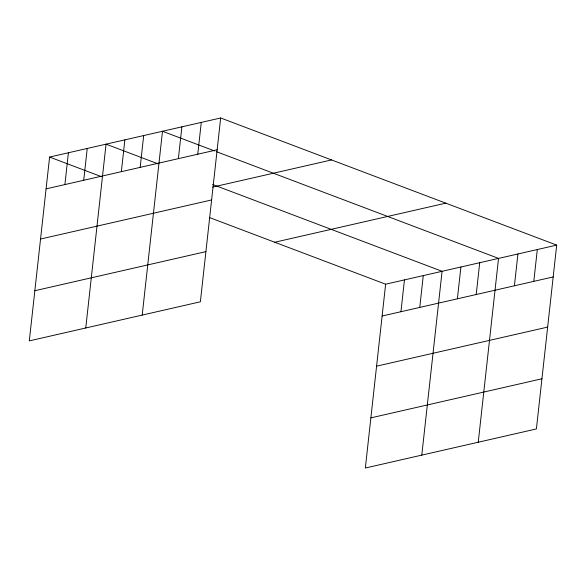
<?xml version="1.0" encoding="UTF-8"?>
<svg xmlns="http://www.w3.org/2000/svg" width="586" height="586" viewBox="0 0 586 586"><rect width="100%" height="100%" fill="white"/><g stroke="black" fill="none" stroke-linecap="round" stroke-linejoin="round"><path stroke-width="0.88" d="M220.666 117.976L49.598 157.063L29.3 340.884L200.368 301.797L220.666 117.976L556.7 245.116L536.402 428.937L365.334 468.024L385.632 284.203L556.7 245.116M64.9 184.575L68.408 152.763M83.717 180.276L87.226 148.463M85.754 327.984L106.044 144.163L158.081 163.853M121.353 171.676L124.862 139.864M140.171 167.376L143.68 135.564M142.208 315.085L162.498 131.264L214.535 150.954M178.378 158.645L181.887 126.832M197.76 154.213L201.276 122.401M400.934 311.715L404.45 279.903M419.752 307.416L423.268 275.603M421.788 455.124L442.086 271.303L212.674 184.509M457.388 298.816L460.904 267.004M476.206 294.516L479.722 262.704M478.242 442.225L498.54 258.404L216.241 151.598M514.413 285.785L517.921 253.98M533.802 281.353L537.311 249.548M46.082 188.875L217.15 149.782M212.659 187.095L331.559 159.934M40.544 239.037L211.612 199.951M34.838 290.722L205.906 251.628M274.739 242.245L445.807 203.159M382.116 316.015L553.191 276.929M376.578 366.177L547.654 327.091M370.872 417.862L541.947 378.776M49.598 157.063L101.627 176.752M209.576 217.589L385.632 284.203"/></g></svg>
